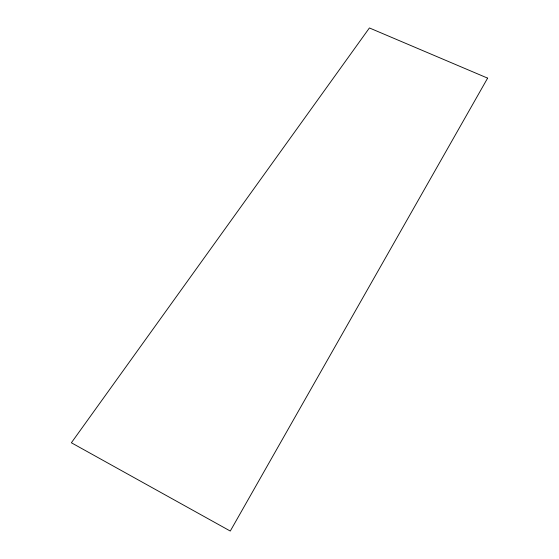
<?xml version="1.0" encoding="UTF-8"?>
<svg xmlns="http://www.w3.org/2000/svg" width="559" height="559" viewBox="0 0 559 559"><rect width="100%" height="100%" fill="white"/><g stroke="black" fill="none" stroke-linecap="round" stroke-linejoin="round"><path stroke-width="0.84" d="M487.623 78.134L230.28 531.05L71.377 442.77L369.415 27.95L487.623 78.134"/></g></svg>
